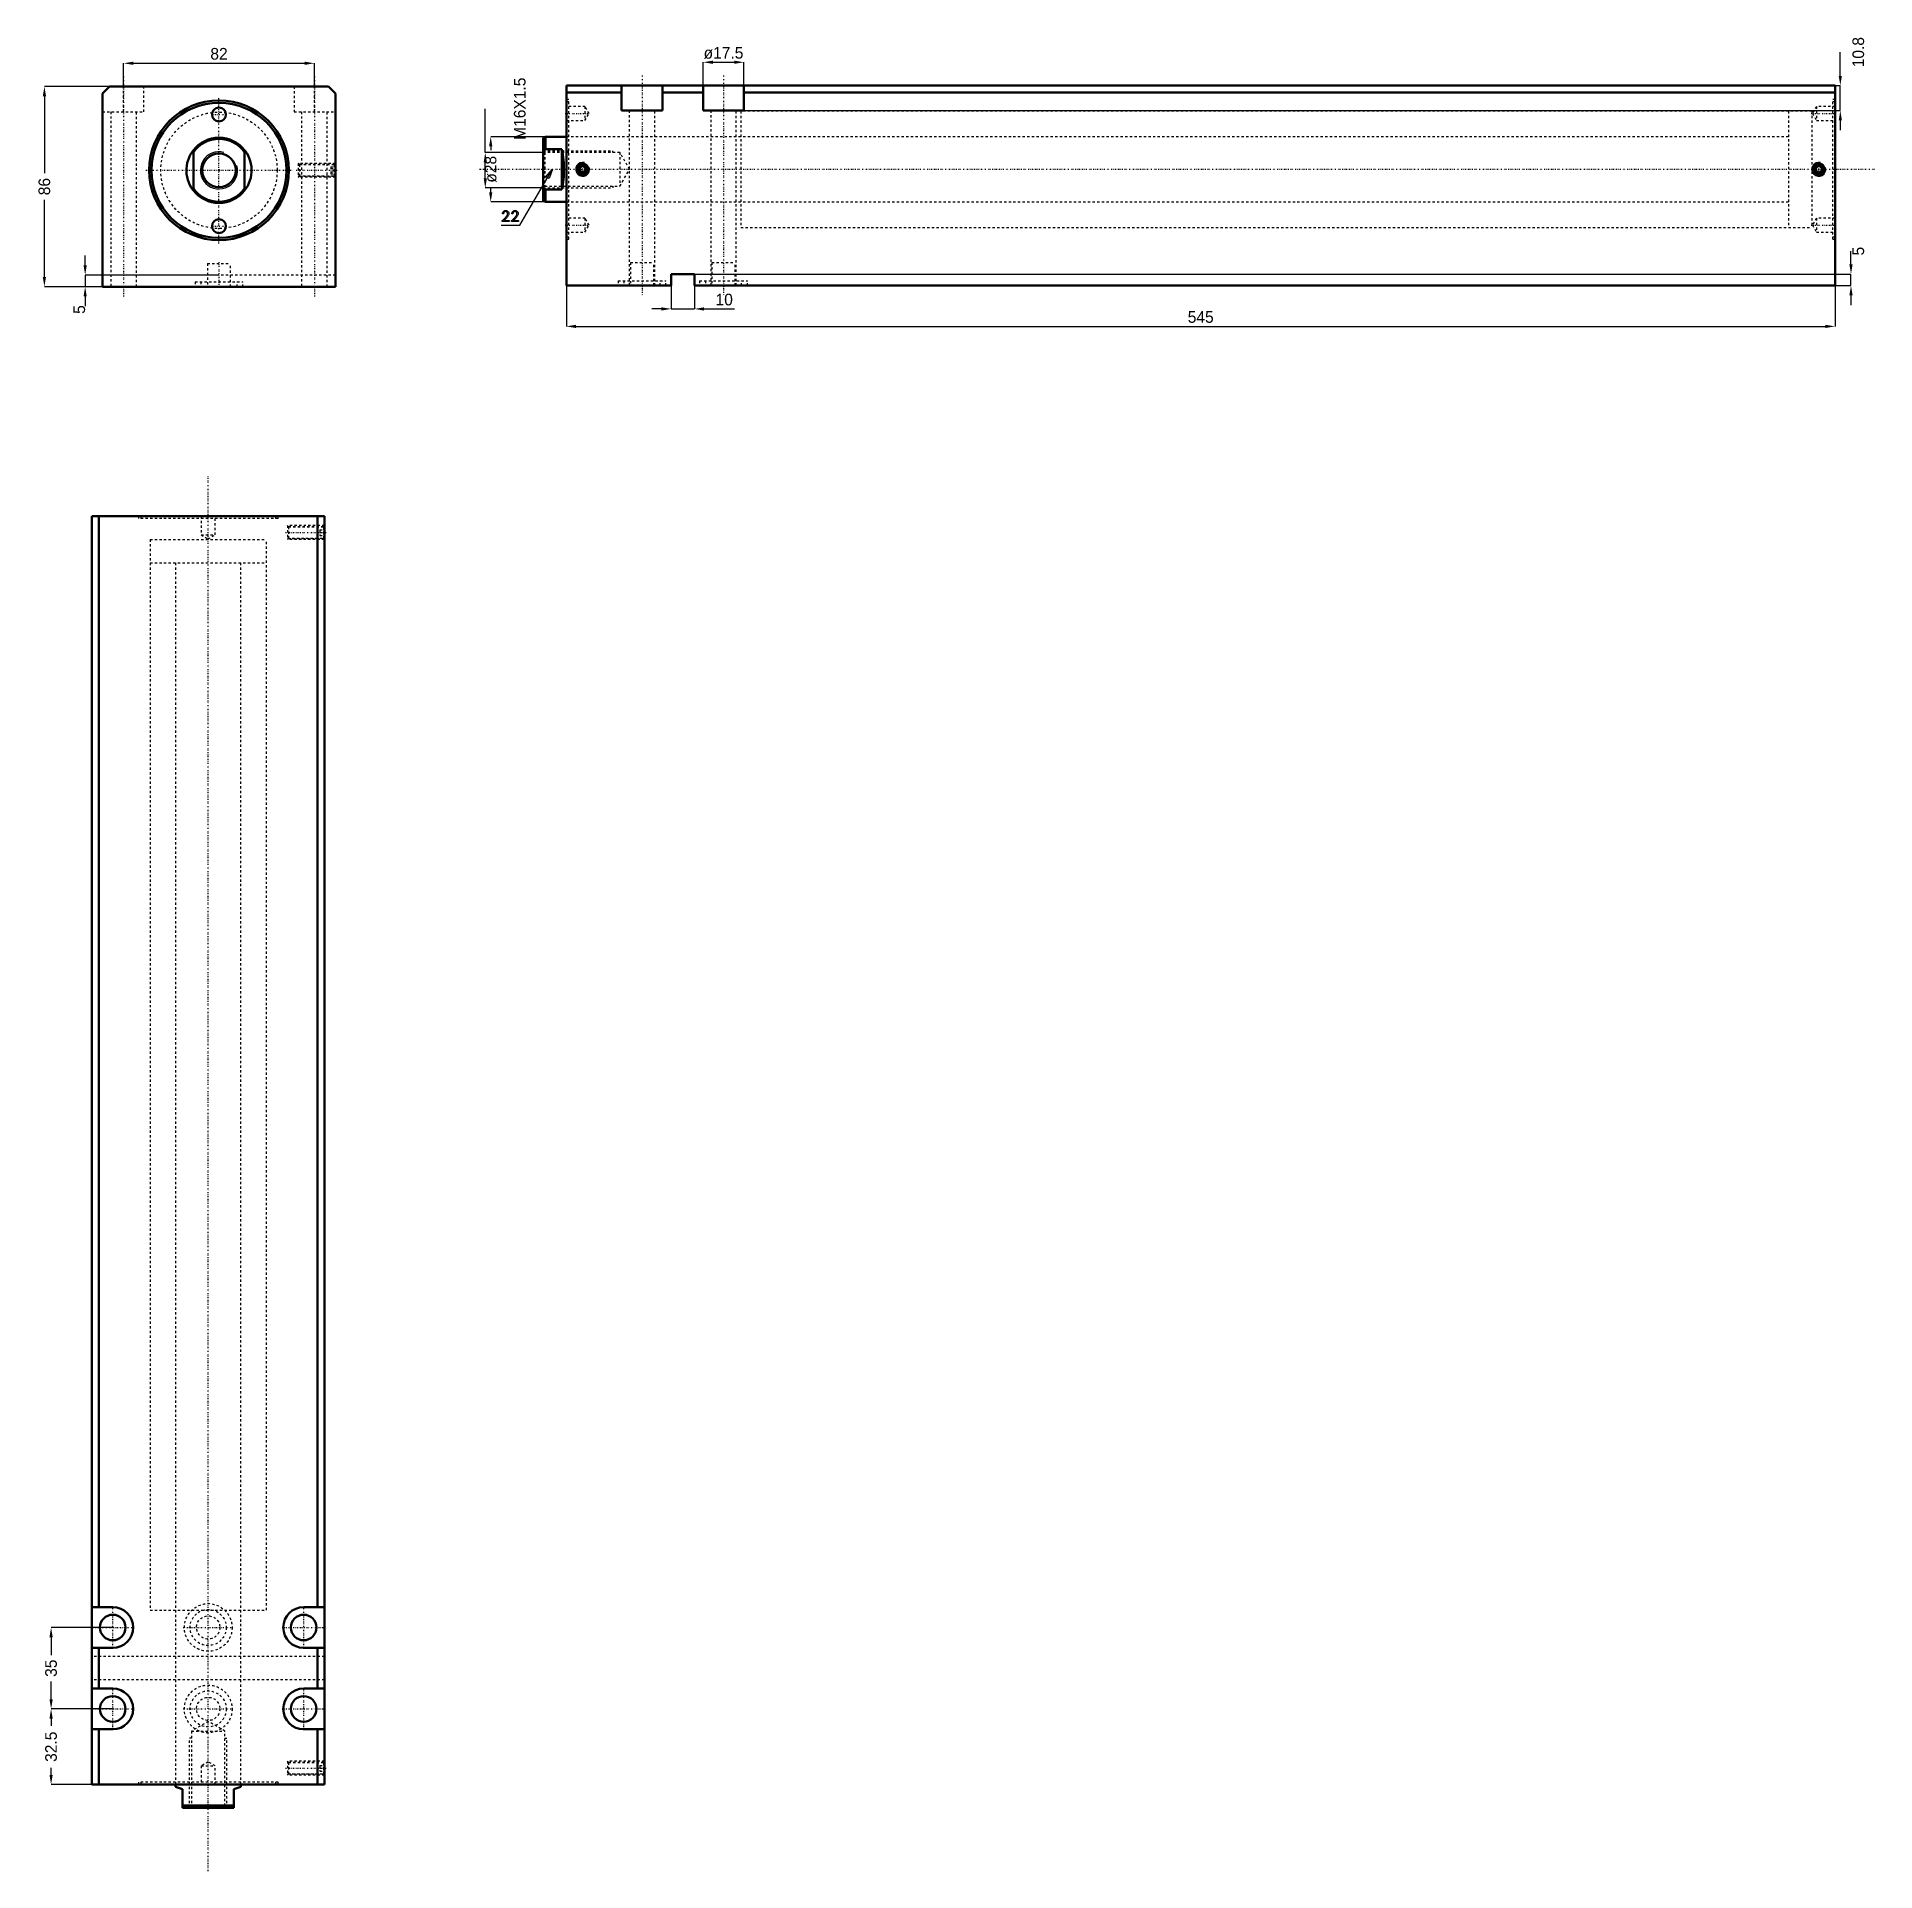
# Model space of a CAD drawing. Header units: millimetres. Extents: x -78 to 711, y -731 to 57.
import ezdxf

# ---------------------------------------------------------------- set-up
doc = ezdxf.new("R2010")
doc.units = ezdxf.units.MM
doc.linetypes.add('Center', pattern=[1.5, 0.45, -0.5, 0.05, -0.5])
doc.linetypes.add('Dashed', pattern=[2, 1, -1])
for name, color, linetype, lineweight in [('2d ConnectionPoints', 7, 'Continuous', 50), ('AM_0', 7, 'Continuous', 50), ('AM_5', 3, 'Continuous', 25), ('AM_7', 7, 'Center', 25), ('AM_9', 6, 'Dashed', 25)]:
    doc.layers.add(name, color=color, linetype=linetype, lineweight=lineweight)
doc.dimstyles.new('ISO-25', dxfattribs={"dimtxt": 2.5, "dimasz": 2.5, "dimexe": 1.25, "dimexo": 0.625, "dimtad": 1, "dimtxsty": 'Standard', "dimcen": 2.5, "dimadec": 0, "dimazin": 0, "dimtfac": 1, "dimtmove": 0, "dimatfit": 3, "dimfxl": 0, "dimarcsym": 0})

# ---------------------------------------------------------------- blocks, each defined once
blk = doc.blocks.new('1_JECX_MF_INLA_50_450_0_rod__0_in_JECX_MF_160_INLA_50_450_0__0')
at = {"layer": 'AM_0'}
for p, q in [((-11, -8.66), (-11, 8.66)), ((11, 8.66), (11, -8.66))]:
    blk.add_line(p, q, dxfattribs=at)
for points in [[(-11, 8.66), (-11.71, 7.67), (-12.34, 6.62), (-12.87, 5.52), (-13.3, 4.38), (-13.63, 3.2), (-13.86, 2), (-13.98, 0.78), (-13.99, -0.44), (-13.9, -1.65), (-13.7, -2.86), (-13.4, -4.04), (-13, -5.2), (-12.5, -6.31), (-11.9, -7.37), (-11.21, -8.38), (-11, -8.66)], [(11, -8.66), (11.71, -7.67), (12.34, -6.62), (12.87, -5.52), (13.3, -4.38), (13.63, -3.2), (13.86, -2), (13.98, -0.78), (13.99, 0.44), (13.9, 1.65), (13.7, 2.86), (13.4, 4.04), (13, 5.2), (12.5, 6.31), (11.9, 7.37), (11.21, 8.38), (11, 8.66)]]:
    blk.add_lwpolyline(points, dxfattribs=at)
blk.add_circle((0, 0), 7.19, dxfattribs=at)
for radius, start, end in [(14, 38.21321, 141.78679), (13.5, 35.43094, 144.56906), (13.5, 215.43094, 324.56906), (14, 218.21321, 321.78679)]:
    blk.add_arc((0, 0), radius, start, end, dxfattribs=at)
at = {"layer": 'AM_5'}
blk.add_arc((0, 0), 8, 75, 15, dxfattribs=at)
blk = doc.blocks.new('2_JECX_MF_EXLA_50_450_0_body__0_in_JECX_MF_160_INLA_50_450_0__0')
at = {"layer": 'AM_0'}
for p, q in [((-47, 36), (-50, 33)), ((-50, 33), (-50, -50)), ((47, 36), (-47, 36)), ((50, 33), (47, 36)), ((50, -50), (50, 33)), ((-50, -50), (50, -50))]:
    blk.add_line(p, q, dxfattribs=at)
for centre, radius in [((0, 0), 30), ((0, 0), 29), ((0, 24), 3), ((0, -24), 3)]:
    blk.add_circle(centre, radius, dxfattribs=at)
at = {"layer": 'AM_5', "linetype": 'Dashed'}
for p, q in [((50, 3), (34, 3)), ((50, -3), (34, -3))]:
    blk.add_line(p, q, dxfattribs=at)
at = {"layer": 'AM_7'}
for p, q in [((-41, 40.3), (-41, -54.3)), ((41, 40.3), (41, -54.3)), ((-3.15, 24), (3.15, 24)), ((0, -31.5), (0, 31.5)), ((-31.5, 0), (31.5, 0)), ((33.2, 0), (50.8, 0)), ((-3.15, -24), (3.15, -24)), ((0, -39.5), (0, -50.5))]:
    blk.add_line(p, q, dxfattribs=at)
at = {"layer": 'AM_9'}
for p, q in [((-41, 25.2), (-41, 36)), ((-32.25, 25.2), (-32.25, 36)), ((32.25, 36), (32.25, 25.2)), ((41, 25.2), (41, 36)), ((-50, 25.2), (-32.25, 25.2)), ((-46.5, 25.2), (-46.5, -50)), ((-35.5, -50), (-35.5, 25.2)), ((32.25, 25.2), (50, 25.2)), ((35.5, 25.2), (35.5, -50)), ((46.5, -50), (46.5, 25.2)), ((34.54, 2.46), (34, 3)), ((34, 3), (34, -3)), ((49.5, 2.4), (34, 2.4)), ((49.46, 2.46), (34.54, 2.46)), ((34.54, 2.46), (34.54, -2.46)), ((48, 1.44), (50, 1.44)), ((48, 1.44), (48, -1.44)), ((48, 0.72), (50, 0.72)), ((50, 3), (49.46, 2.46)), ((49.46, 2.46), (49.46, -2.46)), ((50, 1.9), (49.5, 2.4)), ((49.5, 2.4), (49.5, -2.4)), ((34, -2.4), (49.5, -2.4)), ((34, -3), (34.54, -2.46)), ((34.54, -2.46), (49.46, -2.46)), ((48, -0.72), (50, -0.72)), ((48, -1.44), (50, -1.44)), ((49.46, -2.46), (50, -3)), ((49.5, -2.4), (50, -1.9)), ((50, -45), (-50, -45)), ((-5, -40), (5, -40)), ((-5, -40), (-5, -50)), ((5, -50), (5, -40)), ((-10.25, -47.9), (10.25, -47.9)), ((-10.25, -47.9), (-10.25, -50)), ((-7.75, -47.9), (-7.75, -50)), ((7.75, -50), (7.75, -47.9)), ((10.25, -50), (10.25, -47.9))]:
    blk.add_line(p, q, dxfattribs=at)
blk.add_circle((0, 0), 25, dxfattribs=at)
blk = doc.blocks.new('*D3')
at = {"layer": 'AM_5', "color": 0, "lineweight": -2}
for p, q in [((-41, 36), (-41, 46)), ((-36.83, 46), (36.83, 46)), ((41, 36), (41, 46))]:
    blk.add_line(p, q, dxfattribs=at)
at = {"layer": 'AM_5', "color": 0}
for points in [[(-36.83, 46.69), (-36.83, 45.31), (-41, 46)], [(36.83, 45.31), (36.83, 46.69), (41, 46)]]:
    blk.add_solid(points, dxfattribs=at)
at = {"layer": 'Defpoints', "color": 0}
for p in [(41, 46), (-41, 36), (41, 36)]:
    blk.add_point(p, dxfattribs=at)
at = {"layer": 'AM_5', "color": 0, "insert": (0, 50.05), "char_height": 5, "attachment_point": 5}
blk.add_mtext('82', dxfattribs=at)
blk = doc.blocks.new('*D4')
at = {"layer": 'AM_5', "color": 0, "lineweight": -2}
for p, q in [((-47, 36), (-75, 36)), ((-75, 31.83), (-75, -1.28)), ((-75, -45.83), (-75, -12.72)), ((-50, -50), (-75, -50))]:
    blk.add_line(p, q, dxfattribs=at)
at = {"layer": 'AM_5', "color": 0}
for points in [[(-74.31, 31.83), (-75.69, 31.83), (-75, 36)], [(-75.69, -45.83), (-74.31, -45.83), (-75, -50)]]:
    blk.add_solid(points, dxfattribs=at)
at = {"layer": 'Defpoints', "color": 0}
for p in [(-47, 36), (-75, -50), (-50, -50)]:
    blk.add_point(p, dxfattribs=at)
at = {"layer": 'AM_5', "color": 0, "insert": (-75, -7), "char_height": 5, "attachment_point": 5, "rotation": 90}
blk.add_mtext('86', dxfattribs=at)
blk = doc.blocks.new('*D5')
at = {"layer": 'AM_5', "color": 0, "lineweight": -2}
for p, q in [((-57.5, -40.83), (-57.5, -36.67)), ((0, -45), (-57.5, -45)), ((-57.5, -45), (-57.5, -50)), ((-50, -50), (-57.5, -50)), ((-57.5, -54.17), (-57.5, -58.33))]:
    blk.add_line(p, q, dxfattribs=at)
at = {"layer": 'AM_5', "color": 0}
for points in [[(-58.19, -40.83), (-56.81, -40.83), (-57.5, -45)], [(-56.81, -54.17), (-58.19, -54.17), (-57.5, -50)]]:
    blk.add_solid(points, dxfattribs=at)
at = {"layer": 'Defpoints', "color": 0}
for p in [(0, -45), (-57.5, -50), (-50, -50)]:
    blk.add_point(p, dxfattribs=at)
at = {"layer": 'AM_5', "color": 0, "insert": (-60, -59.83), "char_height": 5, "attachment_point": 5, "rotation": 90}
blk.add_mtext('5', dxfattribs=at)
blk = doc.blocks.new('1_JECX_MF_INLA_50_450_0_rod__0_in_JECX_MF_160_INLA_50_450_0__4')
at = {"layer": 'AM_0'}
for p, q in [((-14, 0), (-14, -1.03)), ((14, -1.03), (14, 0)), ((-11, -2), (-14, -1.03)), ((-11, -10), (-11, -2)), ((14, -1.03), (11, -2)), ((11, -2), (11, -10)), ((-11, -9), (11, -9)), ((-11, -10), (11, -10))]:
    blk.add_line(p, q, dxfattribs=at)
at = {"layer": 'AM_5', "linetype": 'Dashed'}
for p, q in [((-8, -10), (-8, 20)), ((-7.19, 20), (-8, 20)), ((7.19, 20), (8, 20)), ((8, -10), (8, 20))]:
    blk.add_line(p, q, dxfattribs=at)
at = {"layer": 'AM_7'}
blk.add_line((0, -37.25), (0, 562.25), dxfattribs=at)
at = {"layer": 'AM_9'}
for p, q in [((-25, 535), (25, 535)), ((-25, 535), (-25, 525)), ((25, 525), (25, 535)), ((-25, 525), (25, 525)), ((-14, 525), (-14, 0)), ((14, 0), (14, 525)), ((0, 27.15), (-7.19, 23)), ((7.19, 23), (0, 27.15)), ((-7.19, 23), (7.19, 23)), ((-7.19, 23), (-7.19, -9.19)), ((7.19, -9.19), (7.19, 23)), ((-7.19, -9.19), (-8, -10)), ((-7.19, -9.19), (7.19, -9.19)), ((8, -10), (7.19, -9.19))]:
    blk.add_line(p, q, dxfattribs=at)
blk = doc.blocks.new('2_JECX_MF_EXLA_50_450_0_body__0_in_JECX_MF_160_INLA_50_450_0__4')
at = {"layer": 'AM_0'}
for p, q in [((50, 545), (-50, 545)), ((-50, 545), (-50, 0)), ((-47, 545), (-47, 76.25)), ((47, 545), (47, 76.25)), ((50, 545), (50, 0)), ((-41, 76.25), (-50, 76.25)), ((50, 76.25), (41, 76.25)), ((-50, 58.75), (-41, 58.75)), ((-47, 58.75), (-47, 41.25)), ((41, 58.75), (50, 58.75)), ((47, 58.75), (47, 41.25)), ((-41, 41.25), (-50, 41.25)), ((50, 41.25), (41, 41.25)), ((-50, 23.75), (-41, 23.75)), ((-47, 23.75), (-47, 0)), ((41, 23.75), (50, 23.75)), ((47, 23.75), (47, 0)), ((50, 0), (-50, 0))]:
    blk.add_line(p, q, dxfattribs=at)
for centre in [(-41, 67.5), (41, 67.5), (-41, 32.5), (41, 32.5)]:
    blk.add_circle(centre, 5.5, dxfattribs=at)
for centre, start, end in [((-41, 67.5), 270, 90), ((41, 67.5), 90, 270), ((-41, 32.5), 270, 90), ((41, 32.5), 90, 270)]:
    blk.add_arc(centre, 8.75, start, end, dxfattribs=at)
at = {"layer": 'AM_5', "linetype": 'Dashed'}
for p, q in [((50, 541), (34, 541)), ((50, 535), (34, 535)), ((50, 10), (34, 10)), ((50, 4), (34, 4))]:
    blk.add_line(p, q, dxfattribs=at)
at = {"layer": 'AM_7'}
for p, q in [((33.2, 538), (50.8, 538)), ((-41, 58.3125), (-41, 76.6875)), ((41, 58.3125), (41, 76.6875)), ((-50.1875, 67.5), (-31.8125, 67.5)), ((-10.7625, 67.5), (10.7625, 67.5)), ((31.8125, 67.5), (50.1875, 67.5)), ((-41, 23.3125), (-41, 41.6875)), ((41, 23.3125), (41, 41.6875)), ((-50.1875, 32.5), (-31.8125, 32.5)), ((-10.7625, 32.5), (10.7625, 32.5)), ((31.8125, 32.5), (50.1875, 32.5)), ((33.2, 7), (50.8, 7))]:
    blk.add_line(p, q, dxfattribs=at)
at = {"layer": 'AM_9'}
for p, q in [((-30, 545), (-30, 544)), ((-29, 545), (-29, 544)), ((-3, 545), (-3, 537)), ((3, 537), (3, 545)), ((29, 544), (29, 545)), ((30, 544), (30, 545)), ((30, 544), (-30, 544)), ((34, 541), (34, 535)), ((34.5415, 540.4585), (34, 541)), ((49.5, 540.4), (34, 540.4)), ((49.4585, 540.4585), (34.5415, 540.4585)), ((34.5415, 540.4585), (34.5415, 535.5415)), ((48, 539.25), (50, 539.25)), ((48, 539.25), (48, 536.75)), ((48, 538), (50, 538)), ((50, 541), (49.4585, 540.4585)), ((49.4585, 540.4585), (49.4585, 535.5415)), ((49.5, 540.4), (49.5, 535.6)), ((50, 539.9), (49.5, 540.4)), ((-25, 535), (25, 535)), ((-25, 535), (-25, 75)), ((-3, 537), (0, 535.2679)), ((-3, 537), (3, 537)), ((0, 535.2679), (3, 537)), ((25, 75), (25, 535)), ((34, 535.6), (49.5, 535.6)), ((34, 535), (34.5415, 535.5415)), ((34.5415, 535.5415), (49.4585, 535.5415)), ((48, 536.75), (50, 536.75)), ((49.4585, 535.5415), (50, 535)), ((49.5, 535.6), (50, 536.1)), ((-25, 75), (25, 75)), ((-14, 75), (-14, 0)), ((14, 0), (14, 75)), ((50, 55), (-50, 55)), ((50, 45), (-50, 45)), ((0, 9.7321), (-3, 8)), ((-3, 8), (3, 8)), ((-3, 8), (-3, 0)), ((3, 8), (0, 9.7321)), ((3, 0), (3, 8)), ((34, 10), (34, 4)), ((34.5415, 9.4585), (34, 10)), ((49.5, 9.4), (34, 9.4)), ((49.4585, 9.4585), (34.5415, 9.4585)), ((34.5415, 9.4585), (34.5415, 4.5415)), ((48, 8.25), (50, 8.25)), ((48, 8.25), (48, 5.75)), ((50, 10), (49.4585, 9.4585)), ((49.4585, 9.4585), (49.4585, 4.5415)), ((50, 8.9), (49.5, 9.4)), ((49.5, 9.4), (49.5, 4.6)), ((30, 1), (-30, 1)), ((-30, 1), (-30, 0)), ((-29, 1), (-29, 0)), ((29, 0), (29, 1)), ((30, 0), (30, 1)), ((34, 4.6), (49.5, 4.6)), ((34, 4), (34.5415, 4.5415)), ((34.5415, 4.5415), (49.4585, 4.5415)), ((48, 7), (50, 7)), ((48, 5.75), (50, 5.75)), ((49.4585, 4.5415), (50, 4)), ((49.5, 4.6), (50, 5.1))]:
    blk.add_line(p, q, dxfattribs=at)
for centre, radius in [((0, 67.5), 10.25), ((0, 67.5), 7.75), ((0, 67.5), 5), ((0, 32.5), 10.25), ((0, 32.5), 7.75), ((0, 32.5), 5)]:
    blk.add_circle(centre, radius, dxfattribs=at)
blk = doc.blocks.new('*D11')
at = {"layer": 'AM_5', "color": 0, "lineweight": -2}
for p, q in [((-45.63, -626.19), (-72.13, -626.19)), ((-72.13, -630.35), (-72.13, -638.02)), ((-72.13, -657.02), (-72.13, -649.35)), ((-45.63, -661.19), (-72.13, -661.19))]:
    blk.add_line(p, q, dxfattribs=at)
at = {"layer": 'AM_5', "color": 0}
for points in [[(-72.82, -630.35), (-71.43, -630.35), (-72.13, -626.19)], [(-72.82, -657.02), (-71.43, -657.02), (-72.13, -661.19)]]:
    blk.add_solid(points, dxfattribs=at)
at = {"layer": 'Defpoints', "color": 0}
for p in [(-72.13, -626.19), (-45.63, -626.19), (-45.63, -661.19)]:
    blk.add_point(p, dxfattribs=at)
at = {"layer": 'AM_5', "color": 0, "insert": (-72.13, -643.69), "char_height": 5, "attachment_point": 5, "rotation": 90}
blk.add_mtext('35', dxfattribs=at)
blk = doc.blocks.new('*D12')
at = {"layer": 'AM_5', "color": 0, "lineweight": -2}
for p, q in [((-45.63, -661.19), (-72.13, -661.19)), ((-72.13, -665.35), (-72.13, -668.44)), ((-72.13, -689.52), (-72.13, -686.44)), ((-54.63, -693.69), (-72.13, -693.69))]:
    blk.add_line(p, q, dxfattribs=at)
at = {"layer": 'AM_5', "color": 0}
for points in [[(-72.82, -665.35), (-71.43, -665.35), (-72.13, -661.19)], [(-72.82, -689.52), (-71.43, -689.52), (-72.13, -693.69)]]:
    blk.add_solid(points, dxfattribs=at)
at = {"layer": 'Defpoints', "color": 0}
for p in [(-45.63, -661.19), (-72.13, -693.69), (-54.63, -693.69)]:
    blk.add_point(p, dxfattribs=at)
at = {"layer": 'AM_5', "color": 0, "insert": (-72.13, -677.44), "char_height": 5, "attachment_point": 5, "rotation": 90}
blk.add_mtext('32.5', dxfattribs=at)
blk = doc.blocks.new('1_JECX_MF_INLA_50_450_0_rod__0_in_JECX_MF_160_INLA_50_450_0__2')
at = {"layer": 'AM_0'}
for p, q in [((-9, 14), (-10, 13.5)), ((-10, 13.5), (-10, -13.5)), ((-9, 8.66), (-10, 7.83)), ((0, 14), (-9, 14)), ((-9, 14), (-9, 8.66)), ((-2, 8.66), (-9, 8.66)), ((-2, 8.66), (-2, -8.66)), ((-10, -13.5), (-9, -14)), ((-9, -8.66), (-2, -8.66)), ((-9, -8.66), (-9, -14)), ((-9, -14), (0, -14))]:
    blk.add_line(p, q, dxfattribs=at)
for points in [[(-2, -8.66), (-1.77, -7.67), (-1.57, -6.62), (-1.39, -5.52), (-1.25, -4.38), (-1.15, -3.2), (-1.07, -2), (-1.03, -0.78), (-1.03, 0.44), (-1.06, 1.65), (-1.12, 2.86), (-1.22, 4.04), (-1.35, 5.2), (-1.51, 6.31), (-1.71, 7.37), (-1.93, 8.38), (-2, 8.66)], [(-10, -7.83), (-9.96, -7.86), (-9, -8.66)]]:
    blk.add_lwpolyline(points, dxfattribs=at)
at = {"layer": 'AM_5', "linetype": 'Dashed'}
for p, q in [((-10, 8), (20, 8)), ((20, 7.19), (20, 8)), ((20, -7.19), (20, -8)), ((-10, -8), (20, -8))]:
    blk.add_line(p, q, dxfattribs=at)
at = {"layer": 'AM_7'}
blk.add_line((-37.25, 0), (562.25, 0), dxfattribs=at)
at = {"layer": 'AM_9'}
for p, q in [((535, 25), (525, 25)), ((525, 25), (525, -25)), ((535, 25), (535, -25)), ((-9.19, 7.19), (-10, 8)), ((525, 14), (0, 14)), ((23, 7.19), (-9.19, 7.19)), ((-9.19, 7.19), (-9.19, -7.19)), ((27.15, 0), (23, 7.19)), ((23, 7.19), (23, -7.19)), ((23, -7.19), (27.15, 0)), ((-10, -8), (-9.19, -7.19)), ((-9.19, -7.19), (23, -7.19)), ((0, -14), (525, -14)), ((525, -25), (535, -25))]:
    blk.add_line(p, q, dxfattribs=at)
blk = doc.blocks.new('2_JECX_MF_EXLA_50_450_0_body__0_in_JECX_MF_160_INLA_50_450_0__2')
at = {"layer": 'AM_0'}
for p, q in [((0, -50), (0, 36)), ((545, 36), (0, 36)), ((23.75, 33), (0, 33)), ((23.75, 25.2), (23.75, 36)), ((41.25, 25.2), (41.25, 36)), ((58.75, 33), (41.25, 33)), ((58.75, 25.2), (58.75, 36)), ((76.25, 25.2), (76.25, 36)), ((545, 33), (76.25, 33)), ((545, -50), (545, 36)), ((23.75, 25.2), (41.25, 25.2)), ((58.75, 25.2), (76.25, 25.2)), ((7, 1.44), (5.75, 0.72)), ((5.75, 0.72), (5.75, -0.72)), ((8.25, 0.72), (7, 1.44)), ((8.25, -0.72), (8.25, 0.72)), ((538, 1.44), (536.75, 0.72)), ((536.75, 0.72), (536.75, -0.72)), ((539.25, 0.72), (538, 1.44)), ((539.25, -0.72), (539.25, 0.72)), ((5.75, -0.72), (7, -1.44)), ((7, -1.44), (8.25, -0.72)), ((536.75, -0.72), (538, -1.44)), ((538, -1.44), (539.25, -0.72)), ((55, -45), (45, -45)), ((45, -45), (45, -50)), ((55, -50), (55, -45)), ((45, -50), (0, -50)), ((545, -50), (55, -50))]:
    blk.add_line(p, q, dxfattribs=at)
for centre, radius in [((7, 0), 2.46), ((7, 0), 2.4), ((7, 0), 1.9), ((538, 0), 2.46), ((538, 0), 2.4), ((538, 0), 1.9)]:
    blk.add_circle(centre, radius, dxfattribs=at)
at = {"layer": 'AM_5'}
for centre in [(7, 0), (538, 0)]:
    blk.add_arc(centre, 3, 75, 15, dxfattribs=at)
at = {"layer": 'AM_7'}
for p, q in [((32.5, 40.3), (32.5, -54.3)), ((67.5, 40.3), (67.5, -54.3)), ((-0.49, 24), (10.22, 24)), ((534.78, 24), (545.49, 24)), ((7, -3.15), (7, 3.15)), ((538, -3.15), (538, 3.15)), ((-0.49, -24), (10.22, -24)), ((534.78, -24), (545.49, -24))]:
    blk.add_line(p, q, dxfattribs=at)
at = {"layer": 'AM_9'}
for p, q in [((1, 30), (0, 30)), ((1, 29), (0, 29)), ((8, 27), (0, 27)), ((1, -30), (1, 30)), ((9.73, 24), (8, 27)), ((8, 27), (8, 21)), ((8, 21), (9.73, 24)), ((27, 25.2), (27, -50)), ((38, -50), (38, 25.2)), ((62, 25.2), (62, -50)), ((73, -50), (73, 25.2)), ((535, 25), (75, 25)), ((75, 25), (75, -25)), ((535, 25), (535, -25)), ((537, 27), (535.27, 24)), ((535.27, 24), (537, 21)), ((545, 27), (537, 27)), ((537, 27), (537, 21)), ((544, -30), (544, 30)), ((545, 30), (544, 30)), ((545, 29), (544, 29)), ((0, 21), (8, 21)), ((537, 21), (545, 21)), ((75, 14), (0, 14)), ((0, -14), (75, -14)), ((8, -21), (0, -21)), ((9.73, -24), (8, -21)), ((8, -21), (8, -27)), ((537, -21), (535.27, -24)), ((545, -21), (537, -21)), ((537, -21), (537, -27)), ((0, -27), (8, -27)), ((0, -29), (1, -29)), ((0, -30), (1, -30)), ((8, -27), (9.73, -24)), ((75, -25), (535, -25)), ((535.27, -24), (537, -27)), ((537, -27), (545, -27)), ((544, -29), (545, -29)), ((544, -30), (545, -30)), ((27.5, -40), (37.5, -40)), ((27.5, -40), (27.5, -50)), ((37.5, -50), (37.5, -40)), ((62.5, -40), (72.5, -40)), ((62.5, -40), (62.5, -50)), ((72.5, -50), (72.5, -40)), ((22.25, -47.9), (42.75, -47.9)), ((22.25, -47.9), (22.25, -50)), ((24.75, -47.9), (24.75, -50)), ((40.25, -50), (40.25, -47.9)), ((42.75, -50), (42.75, -47.9)), ((57.25, -47.9), (77.75, -47.9)), ((57.25, -47.9), (57.25, -50)), ((59.75, -47.9), (59.75, -50)), ((75.25, -50), (75.25, -47.9)), ((77.75, -50), (77.75, -47.9))]:
    blk.add_line(p, q, dxfattribs=at)
blk = doc.blocks.new('*D23')
at = {"layer": 'AM_5', "color": 0, "lineweight": -2}
for p, q in [((207.97, 36.44), (207.97, 46.44)), ((212.14, 46.44), (221.31, 46.44)), ((225.47, 36.44), (225.47, 46.44))]:
    blk.add_line(p, q, dxfattribs=at)
at = {"layer": 'AM_5', "color": 0}
for points in [[(212.14, 47.13), (212.14, 45.74), (207.97, 46.44)], [(221.31, 47.13), (221.31, 45.74), (225.47, 46.44)]]:
    blk.add_solid(points, dxfattribs=at)
at = {"layer": 'Defpoints', "color": 0}
for p in [(225.47, 46.44), (207.97, 36.44), (225.47, 36.44)]:
    blk.add_point(p, dxfattribs=at)
at = {"layer": 'AM_5', "color": 0, "insert": (216.72, 50.44), "char_height": 5, "attachment_point": 5}
blk.add_mtext('ø17.5', dxfattribs=at)
blk = doc.blocks.new('*D24')
at = {"layer": 'AM_5', "color": 0, "lineweight": -2}
for p, q in [((696.47, 40.6), (696.47, 50.77)), ((225.47, 36.44), (696.47, 36.44)), ((696.47, 25.64), (696.47, 36.44)), ((225.47, 25.64), (696.47, 25.64)), ((696.47, 21.47), (696.47, 17.3))]:
    blk.add_line(p, q, dxfattribs=at)
at = {"layer": 'AM_5', "color": 0}
for points in [[(695.78, 40.6), (697.17, 40.6), (696.47, 36.44)], [(695.78, 21.47), (697.17, 21.47), (696.47, 25.64)]]:
    blk.add_solid(points, dxfattribs=at)
at = {"layer": 'Defpoints', "color": 0}
for p in [(225.47, 36.44), (696.47, 36.44), (225.47, 25.64)]:
    blk.add_point(p, dxfattribs=at)
at = {"layer": 'AM_5', "color": 0, "insert": (704.22, 50.77), "char_height": 5, "attachment_point": 5, "rotation": 90}
blk.add_mtext('10.8', dxfattribs=at)
blk = doc.blocks.new('*D25')
at = {"layer": 'AM_5', "color": 0, "lineweight": -2}
for p, q in [((149.22, -49.56), (149.22, -67.06)), ((694.22, -49.56), (694.22, -67.06)), ((153.39, -67.06), (690.06, -67.06))]:
    blk.add_line(p, q, dxfattribs=at)
at = {"layer": 'AM_5', "color": 0}
for points in [[(153.39, -66.37), (153.39, -67.76), (149.22, -67.06)], [(690.06, -66.37), (690.06, -67.76), (694.22, -67.06)]]:
    blk.add_solid(points, dxfattribs=at)
at = {"layer": 'Defpoints', "color": 0}
for p in [(149.22, -49.56), (694.22, -49.56), (694.22, -67.06)]:
    blk.add_point(p, dxfattribs=at)
at = {"layer": 'AM_5', "color": 0, "insert": (421.72, -63.06), "char_height": 5, "attachment_point": 5}
blk.add_mtext('545', dxfattribs=at)
blk = doc.blocks.new('*D26')
at = {"layer": 'AM_5', "color": 0, "lineweight": -2}
for p, q in [((140.22, 14.44), (116.72, 14.44)), ((116.72, 10.27), (116.72, 8.6)), ((116.72, -9.4), (116.72, -7.73)), ((140.22, -13.56), (116.72, -13.56))]:
    blk.add_line(p, q, dxfattribs=at)
at = {"layer": 'AM_5', "color": 0}
for points in [[(116.03, 10.27), (117.42, 10.27), (116.72, 14.44)], [(116.03, -9.4), (117.42, -9.4), (116.72, -13.56)]]:
    blk.add_solid(points, dxfattribs=at)
at = {"layer": 'Defpoints', "color": 0}
for p in [(116.72, 14.44), (140.22, 14.44), (140.22, -13.56)]:
    blk.add_point(p, dxfattribs=at)
at = {"layer": 'AM_5', "color": 0, "insert": (116.72, 0.44), "char_height": 5, "attachment_point": 5, "rotation": 90}
blk.add_mtext('ø28', dxfattribs=at)
blk = doc.blocks.new('*D27')
at = {"layer": 'AM_5', "color": 0, "lineweight": -2}
for p, q in [((194.22, -44.56), (194.22, -59.56)), ((204.22, -49.56), (204.22, -59.56)), ((190.06, -59.56), (185.89, -59.56)), ((194.22, -59.56), (204.22, -59.56)), ((208.39, -59.56), (221.44, -59.56))]:
    blk.add_line(p, q, dxfattribs=at)
at = {"layer": 'AM_5', "color": 0}
for points in [[(190.06, -58.87), (190.06, -60.26), (194.22, -59.56)], [(208.39, -58.87), (208.39, -60.26), (204.22, -59.56)]]:
    blk.add_solid(points, dxfattribs=at)
at = {"layer": 'Defpoints', "color": 0}
for p in [(194.22, -44.56), (204.22, -49.56), (204.22, -59.56)]:
    blk.add_point(p, dxfattribs=at)
at = {"layer": 'AM_5', "color": 0, "insert": (217.02, -55.56), "char_height": 5, "attachment_point": 5}
blk.add_mtext('10', dxfattribs=at)
blk = doc.blocks.new('*D28')
at = {"layer": 'AM_5', "color": 0, "lineweight": -2}
for p, q in [((701.06, -40.4), (701.06, -34.73)), ((194.22, -44.56), (701.06, -44.56)), ((701.06, -49.56), (701.06, -44.56)), ((204.22, -49.56), (701.06, -49.56)), ((701.06, -53.73), (701.06, -57.9))]:
    blk.add_line(p, q, dxfattribs=at)
at = {"layer": 'AM_5', "color": 0}
for points in [[(700.36, -40.4), (701.75, -40.4), (701.06, -44.56)], [(700.36, -53.73), (701.75, -53.73), (701.06, -49.56)]]:
    blk.add_solid(points, dxfattribs=at)
at = {"layer": 'Defpoints', "color": 0}
for p in [(194.22, -44.56), (204.22, -49.56), (701.06, -49.56)]:
    blk.add_point(p, dxfattribs=at)
at = {"layer": 'AM_5', "color": 0, "insert": (704.22, -34.73), "char_height": 5, "attachment_point": 5, "rotation": 90}
blk.add_mtext('5', dxfattribs=at)
blk = doc.blocks.new('*D29')
at = {"layer": 'AM_5', "color": 0, "lineweight": -2}
for p, q in [((114.39, 7.63), (114.39, 26.46)), ((140.04, 7.63), (114.39, 7.63)), ((114.39, -3.4), (114.39, 3.46)), ((139.22, -7.56), (114.39, -7.56))]:
    blk.add_line(p, q, dxfattribs=at)
at = {"layer": 'AM_5', "color": 0}
for points in [[(113.7, 3.46), (115.09, 3.46), (114.39, 7.63)], [(113.7, -3.4), (115.09, -3.4), (114.39, -7.56)]]:
    blk.add_solid(points, dxfattribs=at)
at = {"layer": 'Defpoints', "color": 0}
for p in [(140.04, 7.63), (114.39, -7.56), (139.22, -7.56)]:
    blk.add_point(p, dxfattribs=at)
at = {"layer": 'AM_5', "color": 0, "insert": (129.22, 26.46), "char_height": 5, "attachment_point": 5, "rotation": 90}
blk.add_mtext('M16X1.5', dxfattribs=at)

msp = doc.modelspace()

# ---------------------------------------------------------------- linework, layer by layer
at = {"layer": '2d ConnectionPoints'}
for p in [(0, 0), (149.224, 0.438), (-4.627, -693.687)]:
    msp.add_point(p, dxfattribs=at)
at = {"layer": 'AM_5'}
for p, q in [((129.224, -23.562), (143.224, 0.438)), ((121.224, -23.562), (129.224, -23.562))]:
    msp.add_line(p, q, dxfattribs=at)
for points in [[(143.224, 0.438), (141.845, -3.581), (140.405, -2.742), (143.224, 0.438)], [(121.871, -21.451), (121.871, -21.451), (122.085, -21.256), (122.39, -20.97), (122.39, -20.97), (122.676, -20.693), (122.856, -20.514), (122.856, -20.514), (123.028, -20.333), (123.275, -20.049), (123.275, -20.049), (123.508, -19.749), (123.655, -19.54), (123.655, -19.54), (123.785, -19.333), (123.926, -19.037), (123.926, -19.037), (124.002, -18.759), (124.016, -18.585), (124.016, -18.585), (124.012, -18.487), (123.988, -18.348), (123.988, -18.348), (123.945, -18.22), (123.905, -18.14), (123.905, -18.14), (123.858, -18.065), (123.774, -17.967), (123.774, -17.967), (123.676, -17.884), (123.602, -17.837), (123.602, -17.837), (123.522, -17.799), (123.396, -17.757), (123.396, -17.757), (123.262, -17.734), (123.168, -17.73), (123.168, -17.73), (123.063, -17.735), (122.916, -17.758), (122.916, -17.758), (122.779, -17.801), (122.693, -17.841), (122.693, -17.841), (122.614, -17.889), (122.508, -17.976), (122.508, -17.976), (122.419, -18.081), (122.368, -18.161), (122.368, -18.161), (122.326, -18.248), (122.28, -18.389), (122.28, -18.389), (122.256, -18.545), (122.251, -18.656), (121.764, -18.656), (121.764, -18.656), (121.771, -18.49), (121.811, -18.257), (121.811, -18.257), (121.884, -18.047), (121.952, -17.919), (121.952, -17.919), (122.033, -17.801), (122.174, -17.647), (122.174, -17.647), (122.338, -17.52), (122.461, -17.451), (122.461, -17.451), (122.592, -17.393), (122.798, -17.331), (122.798, -17.331), (123.016, -17.298), (123.168, -17.291), (123.168, -17.291), (123.31, -17.297), (123.516, -17.329), (123.516, -17.329), (123.714, -17.387), (123.84, -17.441), (123.84, -17.441), (123.96, -17.506), (124.121, -17.625), (124.121, -17.625), (124.26, -17.77), (124.339, -17.88), (124.339, -17.88), (124.407, -18), (124.48, -18.195), (124.48, -18.195), (124.519, -18.409), (124.526, -18.562), (124.526, -18.562), (124.515, -18.735), (124.457, -19.002), (124.457, -19.002), (124.349, -19.276), (124.25, -19.462), (124.25, -19.462), (124.136, -19.648), (123.951, -19.917), (123.951, -19.917), (123.749, -20.174), (123.605, -20.338), (123.605, -20.338), (123.45, -20.506), (123.19, -20.777), (123.19, -20.777), (122.897, -21.072), (122.683, -21.282), (122.339, -21.62), (124.666, -21.624), (124.666, -22.062), (121.699, -22.062), (121.699, -21.607), (121.871, -21.451)], [(125.871, -21.451), (125.871, -21.451), (126.085, -21.256), (126.39, -20.97), (126.39, -20.97), (126.676, -20.693), (126.856, -20.514), (126.856, -20.514), (127.028, -20.333), (127.275, -20.049), (127.275, -20.049), (127.508, -19.749), (127.655, -19.54), (127.655, -19.54), (127.785, -19.333), (127.926, -19.037), (127.926, -19.037), (128.002, -18.759), (128.016, -18.585), (128.016, -18.585), (128.012, -18.487), (127.988, -18.348), (127.988, -18.348), (127.945, -18.22), (127.905, -18.14), (127.905, -18.14), (127.858, -18.065), (127.774, -17.967), (127.774, -17.967), (127.676, -17.884), (127.602, -17.837), (127.602, -17.837), (127.522, -17.799), (127.396, -17.757), (127.396, -17.757), (127.262, -17.734), (127.168, -17.73), (127.168, -17.73), (127.063, -17.735), (126.916, -17.758), (126.916, -17.758), (126.779, -17.801), (126.693, -17.841), (126.693, -17.841), (126.614, -17.889), (126.508, -17.976), (126.508, -17.976), (126.419, -18.081), (126.368, -18.161), (126.368, -18.161), (126.326, -18.248), (126.28, -18.389), (126.28, -18.389), (126.256, -18.545), (126.251, -18.656), (125.764, -18.656), (125.764, -18.656), (125.771, -18.49), (125.811, -18.257), (125.811, -18.257), (125.884, -18.047), (125.952, -17.919), (125.952, -17.919), (126.033, -17.801), (126.174, -17.647), (126.174, -17.647), (126.338, -17.52), (126.461, -17.451), (126.461, -17.451), (126.592, -17.393), (126.798, -17.331), (126.798, -17.331), (127.016, -17.298), (127.168, -17.291), (127.168, -17.291), (127.31, -17.297), (127.516, -17.329), (127.516, -17.329), (127.714, -17.387), (127.84, -17.441), (127.84, -17.441), (127.96, -17.506), (128.121, -17.625), (128.121, -17.625), (128.26, -17.77), (128.339, -17.88), (128.339, -17.88), (128.407, -18), (128.48, -18.195), (128.48, -18.195), (128.519, -18.409), (128.526, -18.562), (128.526, -18.562), (128.515, -18.735), (128.457, -19.002), (128.457, -19.002), (128.349, -19.276), (128.25, -19.462), (128.25, -19.462), (128.136, -19.648), (127.951, -19.917), (127.951, -19.917), (127.749, -20.174), (127.605, -20.338), (127.605, -20.338), (127.45, -20.506), (127.19, -20.777), (127.19, -20.777), (126.897, -21.072), (126.683, -21.282), (126.339, -21.62), (128.666, -21.624), (128.666, -22.062), (125.699, -22.062), (125.699, -21.607), (125.871, -21.451)]]:
    msp.add_lwpolyline(points, dxfattribs=at)

# ---------------------------------------------------------------- block references
for name, p in [('2_JECX_MF_EXLA_50_450_0_body__0_in_JECX_MF_160_INLA_50_450_0__0', (0, 0)), ('2_JECX_MF_EXLA_50_450_0_body__0_in_JECX_MF_160_INLA_50_450_0__2', (149.224, 0.438)), ('1_JECX_MF_INLA_50_450_0_rod__0_in_JECX_MF_160_INLA_50_450_0__2', (149.224, 0.438)), ('1_JECX_MF_INLA_50_450_0_rod__0_in_JECX_MF_160_INLA_50_450_0__0', (0, 0)), ('1_JECX_MF_INLA_50_450_0_rod__0_in_JECX_MF_160_INLA_50_450_0__4', (-4.627, -693.687)), ('2_JECX_MF_EXLA_50_450_0_body__0_in_JECX_MF_160_INLA_50_450_0__4', (-4.627, -693.687))]:
    msp.add_blockref(name, p)

# ---------------------------------------------------------------- dimensions: what is measured, and where the dimension line sits
for base, p1, p2, text, picture, middle in [((696.474, 36.438), (225.474, 25.638), (225.474, 36.438), '10.8', '*D24', (704.224, 50.771)), ((114.391, -7.562), (140.036, 7.626), (139.224, -7.562), 'M16X1.5', '*D29', (129.224, 26.459)), ((-75, -50), (-47, 36), (-50, -50), '86', '*D4', (-75, -7)), ((116.724, 14.438), (140.224, -13.562), (140.224, 14.438), 'ø28', '*D26', (116.724, 0.438)), ((-57.5, -50), (0, -45), (-50, -50), '5', '*D5', (-60, -59.833)), ((701.058, -49.562), (194.224, -44.562), (204.224, -49.562), '5', '*D28', (704.224, -34.729)), ((-72.127, -626.187), (-45.627, -661.187), (-45.627, -626.187), '35', '*D11', (-72.127, -643.687)), ((-72.127, -693.687), (-45.627, -661.187), (-54.627, -693.687), '32.5', '*D12', (-72.127, -677.437))]:
    dim = msp.add_linear_dim(base=base, p1=p1, p2=p2, angle=90, text=text, dimstyle='ISO-25', override={"dimtxt": 5, "dimasz": 4.166667, "dimexe": 0, "dimexo": 0, "dimgap": 1.5}, dxfattribs=at)
    dim.commit()
    dim.dimension.update_dxf_attribs({"geometry": picture, "text_midpoint": middle, "dimtype": 160, "text_rotation": 90})
for base, p1, p2, text, picture, middle in [((41, 46), (-41, 36), (41, 36), '82', '*D3', (0, 46)), ((225.474, 46.438), (207.974, 36.438), (225.474, 36.438), 'ø17.5', '*D23', (216.724, 46.438)), ((204.224, -59.562), (194.224, -44.562), (204.224, -49.562), '10', '*D27', (217.024, -59.562)), ((694.224, -67.062), (149.224, -49.562), (694.224, -49.562), '545', '*D25', (421.724, -67.062))]:
    dim = msp.add_linear_dim(base=base, p1=p1, p2=p2, text=text, dimstyle='ISO-25', override={"dimtxt": 5, "dimasz": 4.166667, "dimexe": 0, "dimexo": 0, "dimgap": 1.5}, dxfattribs=at)
    dim.commit()
    dim.dimension.update_dxf_attribs({"geometry": picture, "text_midpoint": middle, "dimtype": 160})

doc.saveas('drawing.dxf')
